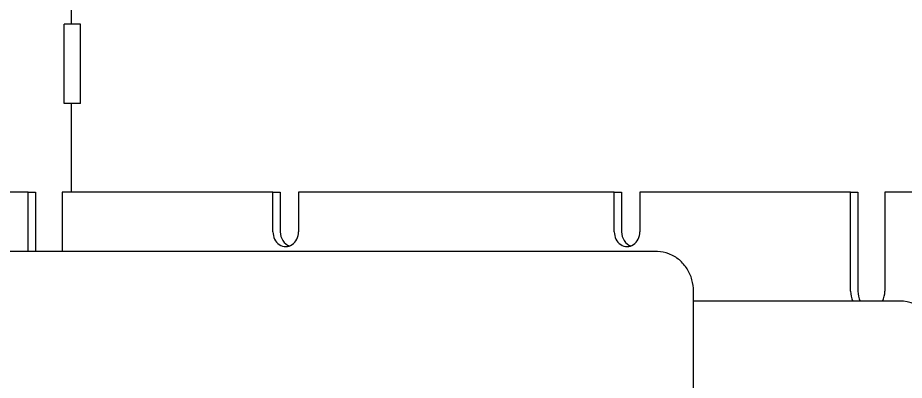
# Model space of a CAD drawing. Header units: inches. Extents: x 19 to 503, y 7 to 322.
# Drawn here: x 372.75 to 383.95, y 113.58 to 118.15 of the extents above; entities that cross this region are included whole.
import ezdxf

# ---------------------------------------------------------------- set-up
doc = ezdxf.new("R2010")
doc.units = ezdxf.units.IN
doc.header["$LTSCALE"] = 15
doc.header["$MEASUREMENT"] = 0
doc.layers.add('Dimension (ANSI)', color=7, linetype='Continuous', lineweight=25)
doc.layers.add('Visible (ANSI)', color=7, linetype='Continuous', lineweight=50)
doc.styles.add('MEMCOR Medium', font='arial.ttf')
doc.dimstyles.new('Default (ANSI)', dxfattribs={"dimscale": 15, "dimtxt": 0.15, "dimasz": 0.098425, "dimexe": 0.125, "dimexo": 0.0625, "dimgap": 0.031496, "dimtad": 0, "dimtih": 1, "dimtoh": 1, "dimdec": 4, "dimrnd": 1e-08, "dimzin": 3, "dimdsep": 46, "dimlunit": 5, "dimtxsty": 'MEMCOR Medium', "dimcen": 0.09, "dimdle": 0.393701, "dimclrd": 256, "dimclre": 256, "dimclrt": 256, "dimadec": 0, "dimazin": 1, "dimtfac": 0.8, "dimtofl": 0, "dimtmove": 0, "dimatfit": 3, "dimfxl": 1, "dimfrac": 1, "dimtolj": 1, "dimtzin": 4, "dimlwd": -1, "dimlwe": -1, "dimarcsym": 0})

# ---------------------------------------------------------------- blocks, each defined once
blk = doc.blocks.new('*D25')
at = {"layer": 'Defpoints', "color": 0, "transparency": 16777216}
for p in [(389.524, 150.965), (322.574, 59.697), (369.936, 59.697)]:
    blk.add_point(p, dxfattribs=at)
at = {"layer": 'Dimension (ANSI)', "transparency": 16777216}
for p, q in [((388.587, 150.965), (320.699, 150.965)), ((322.574, 149.489), (322.574, 120.941)), ((322.574, 61.174), (322.574, 101.819)), ((368.999, 59.697), (320.699, 59.697))]:
    blk.add_line(p, q, dxfattribs=at)
for points in [[(322.328, 149.489), (322.82, 149.489), (322.574, 150.965)], [(322.328, 61.174), (322.82, 61.174), (322.574, 59.697)]]:
    blk.add_solid(points, dxfattribs=at)
at = {"layer": 'Dimension (ANSI)', "transparency": 16777216, "char_height": 2.25, "attachment_point": 5, "style": 'MEMCOR Medium'}
for s, insert in [('\\A1; \\fArial|b0|i0;91{\\H0.8x;\\S1#4;} in', (322.574, 113.675)), ('\\A1;[2318.2 mm]{\\P\\fArial|b0|i0;SHIPPING\\P\\fArial|b0|i0;HEIGHT\\P\\fArial|b0|i0;REF.}', (322.574, 104.114))]:
    blk.add_mtext(s, dxfattribs=dict(at, insert=insert))

msp = doc.modelspace()

# ---------------------------------------------------------------- linework, layer by layer
at = {"layer": 'Visible (ANSI)', "linetype": 'Continuous', "lineweight": 18}
for p, q in [((373.434404, 118.070384), (373.434404, 118.575384)), ((373.546804, 118.070384), (373.340654, 118.070384)), ((373.340654, 117.070384), (373.340654, 118.070384)), ((373.546804, 117.070384), (373.546804, 118.070384)), ((373.546804, 117.070384), (373.340654, 117.070384)), ((373.434404, 115.950384), (373.434404, 117.070384)), ((372.883343, 115.950384), (371.139726, 115.950384)), ((372.883343, 115.200384), (372.883343, 115.950384)), ((372.883343, 115.950384), (372.977093, 115.950384)), ((372.977093, 115.950384), (372.977093, 115.200384)), ((375.977219, 115.950384), (373.316356, 115.950384)), ((373.316356, 115.950384), (373.316356, 115.200384)), ((375.977219, 115.450384), (375.977219, 115.950384)), ((375.977219, 115.950384), (376.070969, 115.950384)), ((376.070969, 115.950384), (376.070969, 115.450384)), ((380.290025, 115.950384), (376.301978, 115.950384)), ((376.301978, 115.950384), (376.301978, 115.450384)), ((380.290025, 115.450384), (380.290025, 115.950384)), ((380.290025, 115.950384), (380.383775, 115.950384)), ((380.383775, 115.950384), (380.383775, 115.450384)), ((383.275648, 115.950384), (380.614785, 115.950384)), ((380.614785, 115.950384), (380.614785, 115.450384)), ((383.275648, 114.700384), (383.275648, 115.950384)), ((383.275648, 115.950384), (383.369398, 115.950384)), ((383.369398, 115.950384), (383.369398, 114.700384)), ((385.452277, 115.950384), (383.70866, 115.950384)), ((383.70866, 115.950384), (383.70866, 114.700384)), ((380.699811, 115.200384), (368.142443, 115.200384)), ((380.824811, 115.200384), (380.699811, 115.200384)), ((381.291318, 97.950384), (381.291318, 114.700384)), ((383.891799, 114.575384), (381.291318, 114.575384))]:
    msp.add_line(p, q, dxfattribs=at)
msp.add_arc((383.891799, 114.075384), 0.5, 0, 90, dxfattribs=at)
for centre, major_axis, start_param, end_param in [((376.139598, 115.450384), (0, -0.1875), 4.71238898, 7.853981634), ((376.233348, 115.450384), (0, -0.1875), 4.71238898, 5.990342535), ((380.452405, 115.450384), (0, -0.1875), 4.71238898, 7.853981634), ((380.546155, 115.450384), (0, -0.1875), 4.71238898, 5.990342535), ((383.492154, 114.700384), (0, 0.25), 1.570796327, 2.094395102), ((383.585904, 114.700384), (0, -0.25), 4.71238898, 5.235987756), ((383.492154, 114.700384), (0, -0.25), 1.047197551, 1.570796327)]:
    msp.add_ellipse(centre, major_axis=major_axis, ratio=0.866025404, start_param=start_param, end_param=end_param, dxfattribs=at)
msp.add_open_spline([(381.291318, 114.700384), (381.291318, 114.749237), (381.284673, 114.798098), (381.258078, 114.892613), (381.23811, 114.938285), (381.185025, 115.022653), (381.15186, 115.061354), (381.073765, 115.12687), (381.028819, 115.153662), (380.93425, 115.189265), (380.885145, 115.199014), (380.832092, 115.200339), (380.828452, 115.200384), (380.824811, 115.200384)], degree=3, knots=[6.283185307, 6.283185307, 6.283185307, 6.283185307, 6.597344573, 6.597344573, 6.911503838, 6.911503838, 7.225663103, 7.225663103, 7.538810295, 7.538810295, 7.832364534, 7.832364534, 7.853981634, 7.853981634, 7.853981634, 7.853981634], dxfattribs=at)

# ---------------------------------------------------------------- dimensions: what is measured, and where the dimension line sits
at = {"layer": 'Dimension (ANSI)'}
dim = msp.add_linear_dim(base=(322.573859, 59.697384), p1=(389.524082, 150.965384), p2=(369.936431, 59.697384), angle=90, text=' \\fArial|b0|i0;<> in\\X[2318.2 mm]{\\P\\fArial|b0|i0;SHIPPING\\P\\fArial|b0|i0;HEIGHT\\P\\fArial|b0|i0;REF.}', dimstyle='Default (ANSI)', override={"dimgap": 0.031496, "dimdec": 4, "dimpost": '', "dimtol": 0, "dimlim": 0, "dimtp": 0, "dimtm": 0, "dimtdec": 2, "dimatfit": 1}, dxfattribs=at)
dim.commit()
dim.dimension.update_dxf_attribs({"geometry": '*D25', "text_midpoint": (322.573859, 111.379821), "dimtype": 160})

doc.saveas('drawing.dxf')
